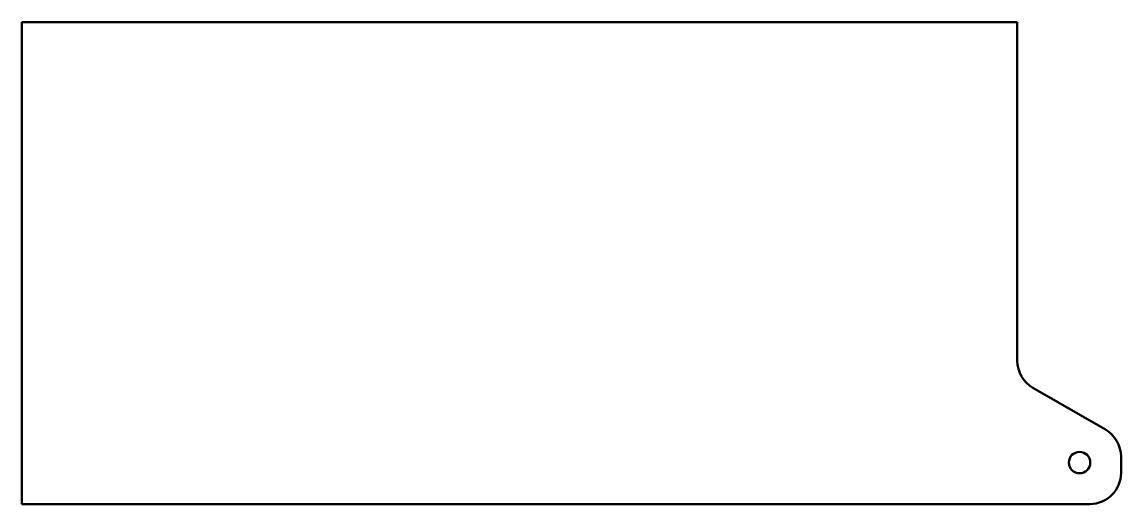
# Model space of a CAD drawing. Header units: inches. Extents: x 0 to 13.2, y 0 to 5.8.
import ezdxf

# ---------------------------------------------------------------- set-up
doc = ezdxf.new("R2010")
doc.units = ezdxf.units.IN
doc.header["$MEASUREMENT"] = 0
doc.layers.add('IV_EXTERIOR_PROFILES', color=7, linetype='Continuous', lineweight=50)
doc.layers.add('IV_INTERIOR_PROFILES', color=7, linetype='Continuous', lineweight=50)

msp = doc.modelspace()

# ---------------------------------------------------------------- linework, layer by layer
at = {"layer": 'IV_EXTERIOR_PROFILES'}
for p, q in [((0, 5.812), (0, 0)), ((11.995, 5.812), (0, 5.812)), ((11.995, 1.727), (11.995, 5.812)), ((13.058, 0.897), (12.182, 1.402)), ((13.245, 0.375), (13.245, 0.572)), ((0, 0), (12.87, 0))]:
    msp.add_line(p, q, dxfattribs=at)
for centre, start, end in [((12.37, 1.727), 180, 240), ((12.87, 0.572), 0, 60), ((12.87, 0.375), 270, 0)]:
    msp.add_arc(centre, 0.375, start, end, dxfattribs=at)
at = {"layer": 'IV_INTERIOR_PROFILES'}
msp.add_circle((12.745, 0.5), 0.129, dxfattribs=at)

doc.saveas('drawing.dxf')
